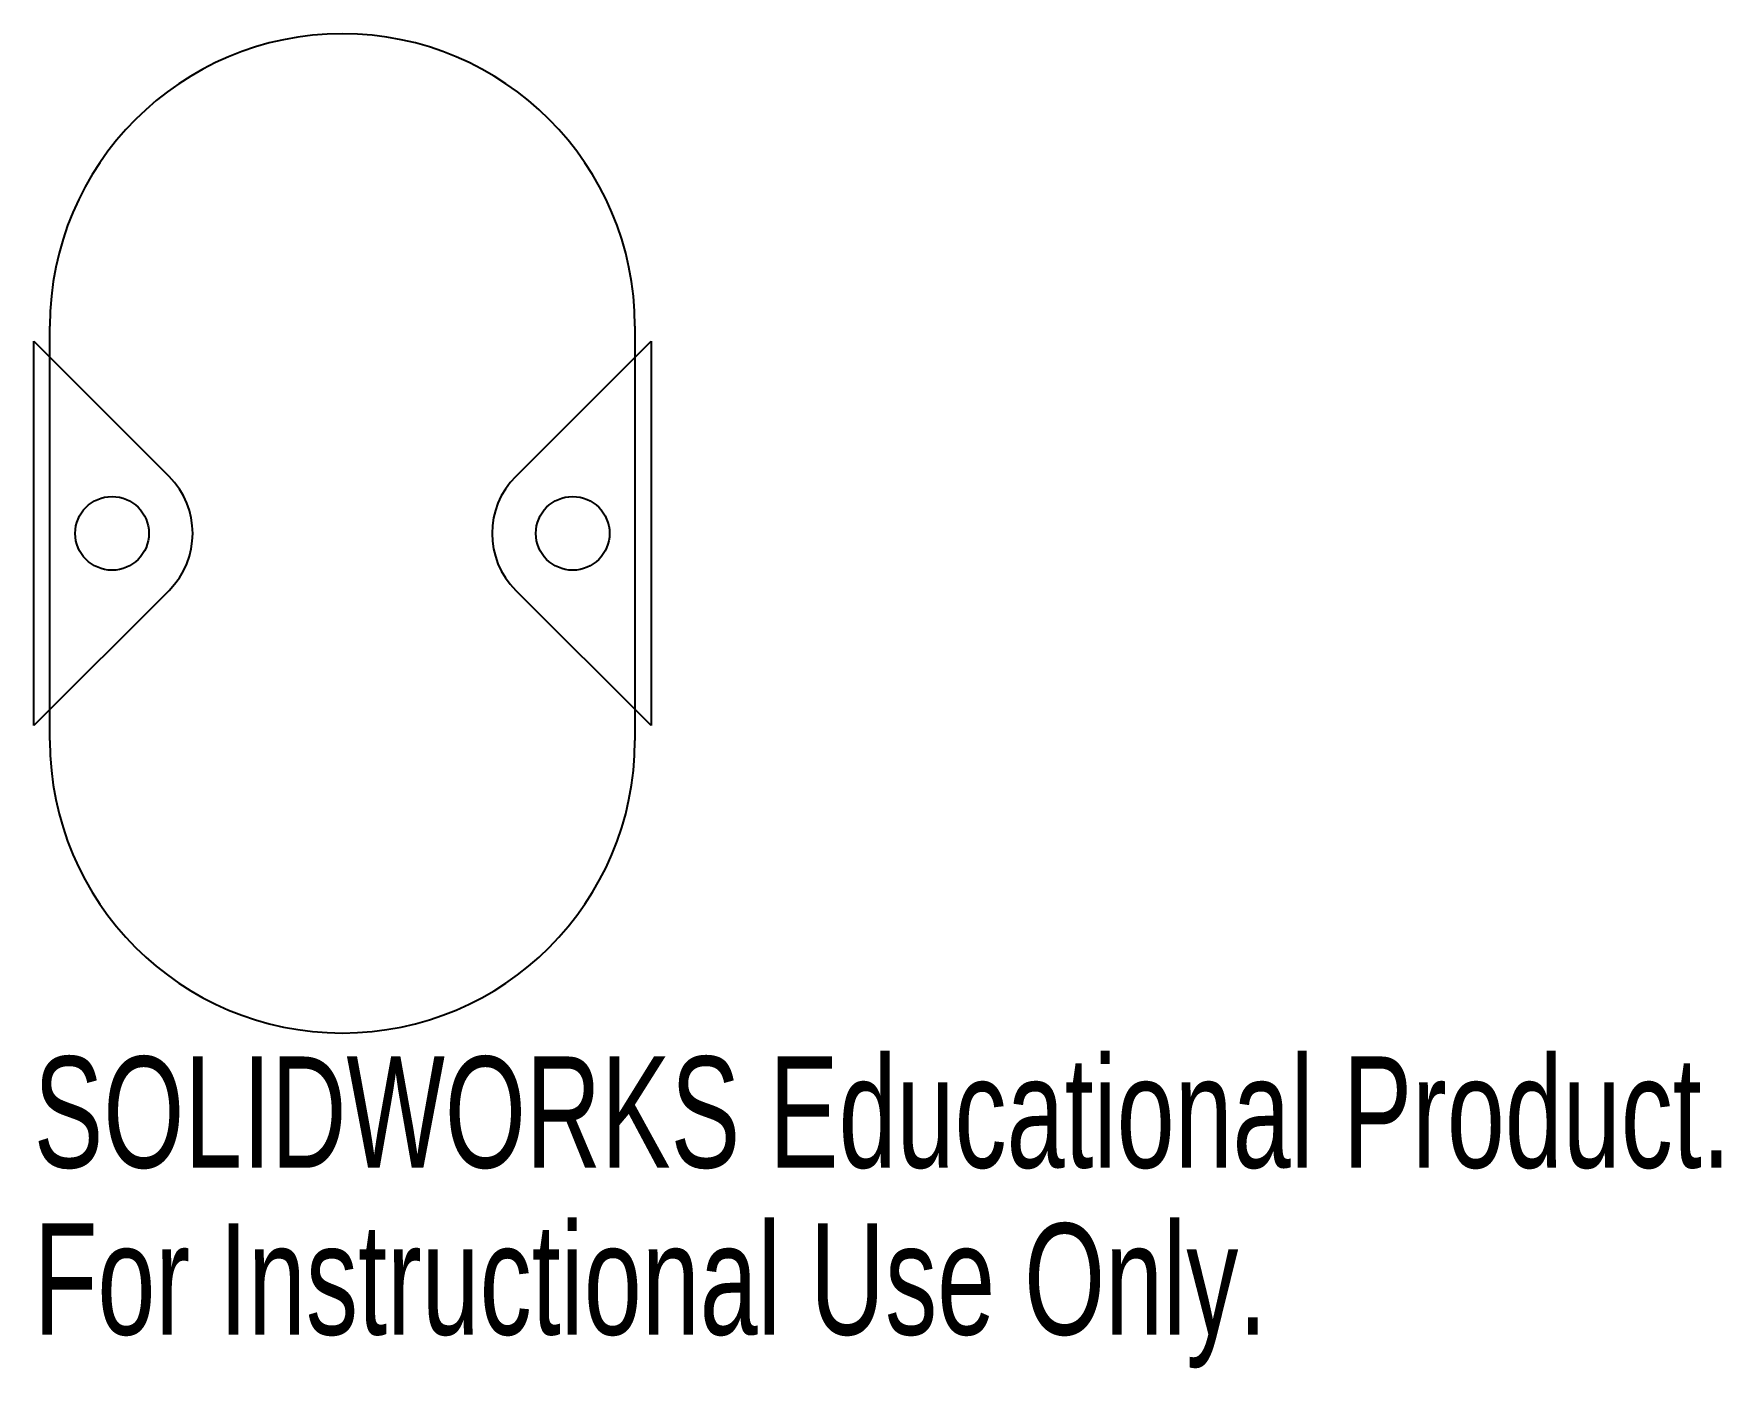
# Model space of a CAD drawing. Header units: millimetres. Extents: x -13.4 to 59.9, y 52.8 to 110.8.
import ezdxf

# ---------------------------------------------------------------- set-up
doc = ezdxf.new("R2010")
doc.units = ezdxf.units.MM
doc.styles.add('SLDTEXTSTYLE0', font='TXT', dxfattribs={"width": 0.7})

msp = doc.modelspace()

# ---------------------------------------------------------------- linework, layer by layer
at = {"color": 7, "linetype": 'Continuous', "lineweight": 25}
for p, q in [((-12.7, 80.082), (-12.7, 98.082)), ((12.7, 98.082), (12.7, 80.082)), ((-13.4, 97.432), (-7.525, 91.557)), ((-13.4, 80.733), (-13.4, 97.432)), ((7.525, 91.557), (13.4, 97.432)), ((13.4, 97.432), (13.4, 80.733)), ((-7.525, 86.608), (-13.4, 80.733)), ((13.4, 80.733), (7.525, 86.608))]:
    msp.add_line(p, q, dxfattribs=at)
for centre in [(-10, 89.082), (10, 89.082)]:
    msp.add_circle(centre, 1.6, dxfattribs=at)
for centre, radius, start, end in [((0, 98.082), 12.7, 0, 180), ((-10, 89.082), 3.5, 315, 45), ((10, 89.082), 3.5, 135, 225), ((0, 80.082), 12.7, 180, 0)]:
    msp.add_arc(centre, radius, start, end, dxfattribs=at)

# ---------------------------------------------------------------- texts
at = {"color": 7, "linetype": 'Continuous', "char_height": 4.83362, "attachment_point": 1, "style": 'SLDTEXTSTYLE0'}
for s, insert in [('SOLIDWORKS Educational Product.', (-13.4, 66.363)), ('For Instructional Use Only.', (-13.4, 59.112))]:
    msp.add_mtext(s, dxfattribs=dict(at, insert=insert))

doc.saveas('drawing.dxf')
